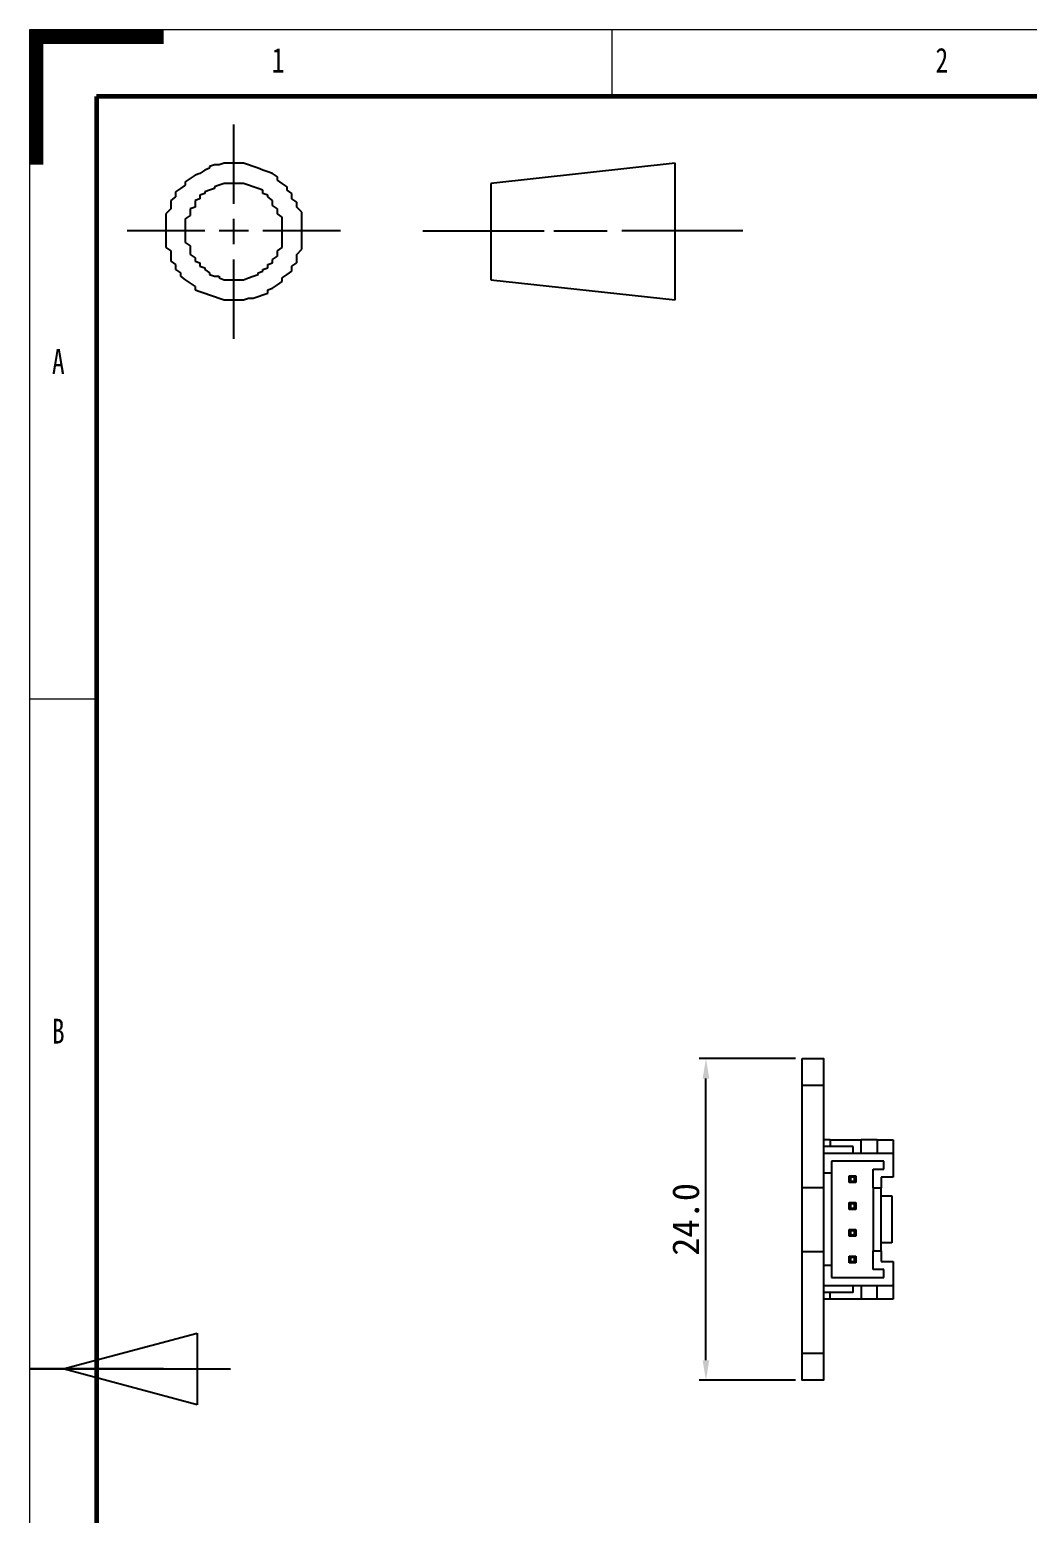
# Model space of a CAD drawing. Header units: millimetres. Extents: x -265 to 22, y 1477 to 1677.
# Drawn here: x -264.6 to -190, y 1566.5 to 1677.3 of the extents above; entities that cross this region are included whole.
import ezdxf
from ezdxf.lldxf.tags import DXFTag

# ---------------------------------------------------------------- set-up
doc = ezdxf.new("R2010")
doc.units = ezdxf.units.MM
doc.layers.get('0').update_dxf_attribs({"linetype": 'CONTINUOUS'})
doc.layers.get('Defpoints').update_dxf_attribs({"linetype": 'CONTINUOUS'})
doc.layers.add('frame', color=7, linetype='CONTINUOUS')
doc.styles.add('SLDTEXTSTYLE0', font='TXT', dxfattribs={"width": 0.75})
tags = doc.linetypes.add('DASHED', pattern=[25.72, 12.86, -12.86]).pattern_tags.tags
tags[6:7] = [DXFTag(74, 4), DXFTag(75, 0), DXFTag(340, '0'), DXFTag(46, 0.0), DXFTag(50, 0.0), DXFTag(44, 0.0), DXFTag(45, 0.0)]
tags[4:5] = [DXFTag(74, 4), DXFTag(75, 0), DXFTag(340, '0'), DXFTag(46, 0.0), DXFTag(50, 0.0), DXFTag(44, 0.0), DXFTag(45, 0.0)]
doc.dimstyles.get("Standard").update_dxf_attribs({"dimtxt": 2, "dimasz": 1.5, "dimexe": 0.5, "dimexo": 0.5, "dimgap": 0.5, "dimtad": 1, "dimdec": 1, "dimzin": 0, "dimdsep": 46, "dimtxsty": 'Standard', "dimcen": 0.5, "dimclrd": 1, "dimclre": 3, "dimclrt": 3, "dimadec": 0, "dimazin": 0, "dimtfac": 1, "dimtdec": 1, "dimtofl": 0, "dimtmove": 0, "dimatfit": 3, "dimfxl": 1, "dimtolj": 1, "dimtzin": 0, "dimarcsym": 0})

# ---------------------------------------------------------------- blocks, each defined once
blk = doc.blocks.new('3RDANG1')
at = {"layer": 'frame', "color": 18, "linetype": 'Continuous'}
for p, q in [((0.1732283464566929, 0.6299212598425197), (0.1732283464566929, 1)), ((0.1574803149606299, 0.8188976377952755), (0.1496062992125984, 0.811023622047244)), ((0.1653543307086614, 0.8188976377952755), (0.1574803149606299, 0.8188976377952755)), ((0.1732283464566929, 0.8188976377952755), (0.1653543307086614, 0.8188976377952755)), ((0.1811023622047244, 0.8188976377952755), (0.1732283464566929, 0.8188976377952755)), ((0.1889763779527559, 0.8188976377952755), (0.1811023622047244, 0.8188976377952755)), ((0.1968503937007874, 0.811023622047244), (0.1889763779527559, 0.8188976377952755)), ((0.889763779527559, 0.8188976377952755), (0.5905511811023622, 0.7244094488188977)), ((0.889763779527559, 0.1811023622047244), (0.889763779527559, 0.8188976377952755)), ((0.1338582677165354, 0.7952755905511811), (0.1259842519685039, 0.7874015748031497)), ((0.1417322834645669, 0.811023622047244), (0.1338582677165354, 0.8031496062992125)), ((0.1338582677165354, 0.8031496062992125), (0.1338582677165354, 0.7952755905511811)), ((0.1496062992125984, 0.811023622047244), (0.1417322834645669, 0.811023622047244)), ((0.2047244094488189, 0.8031496062992125), (0.1968503937007874, 0.811023622047244)), ((0.2125984251968504, 0.7952755905511811), (0.2047244094488189, 0.8031496062992125)), ((0.2204724409448819, 0.7874015748031497), (0.2125984251968504, 0.7952755905511811)), ((0.1181102362204724, 0.7716535433070866), (0.1102362204724409, 0.7637795275590551)), ((0.1259842519685039, 0.7874015748031497), (0.1181102362204724, 0.7716535433070866)), ((0.2283464566929134, 0.7795275590551181), (0.2204724409448819, 0.7874015748031497)), ((0.2362204724409449, 0.7716535433070866), (0.2283464566929134, 0.7795275590551181)), ((0.2440944881889764, 0.7559055118110237), (0.2362204724409449, 0.7716535433070866)), ((0.1023622047244094, 0.7480314960629922), (0.094488188976378, 0.7322834645669292)), ((0.1102362204724409, 0.7637795275590551), (0.1023622047244094, 0.7480314960629922)), ((0.2440944881889764, 0.7401574803149606), (0.2440944881889764, 0.7559055118110237)), ((0.094488188976378, 0.7322834645669292), (0.094488188976378, 0.7165354330708662)), ((0.1574803149606299, 0.7244094488188977), (0.1496062992125984, 0.7165354330708662)), ((0.1653543307086614, 0.7244094488188977), (0.1574803149606299, 0.7244094488188977)), ((0.1732283464566929, 0.7244094488188977), (0.1653543307086614, 0.7244094488188977)), ((0.1811023622047244, 0.7244094488188977), (0.1732283464566929, 0.7244094488188977)), ((0.1732283464566929, 0.7244094488188977), (0.1732283464566929, 0.7244094488188977)), ((0.1889763779527559, 0.7244094488188977), (0.1811023622047244, 0.7244094488188977)), ((0.1968503937007874, 0.7165354330708662), (0.1889763779527559, 0.7244094488188977)), ((0.1889763779527559, 0.7244094488188977), (0.1889763779527559, 0.7244094488188977)), ((0.2519685039370079, 0.7244094488188977), (0.2440944881889764, 0.7401574803149606)), ((0.2598425196850393, 0.7086614173228347), (0.2519685039370079, 0.7244094488188977)), ((0.5905511811023622, 0.7244094488188977), (0.5905511811023622, 0.2755905511811024)), ((0.0866141732283465, 0.7007874015748032), (0.078740157480315, 0.6850393700787402)), ((0.094488188976378, 0.7165354330708662), (0.0866141732283465, 0.7007874015748032)), ((0.1417322834645669, 0.7007874015748032), (0.1338582677165354, 0.6929133858267718)), ((0.1496062992125984, 0.7165354330708662), (0.1417322834645669, 0.7086614173228347)), ((0.1417322834645669, 0.7086614173228347), (0.1417322834645669, 0.7007874015748032)), ((0.1496062992125984, 0.7165354330708662), (0.1496062992125984, 0.7165354330708662)), ((0.2047244094488189, 0.7086614173228347), (0.1968503937007874, 0.7165354330708662)), ((0.2125984251968504, 0.7007874015748032), (0.2047244094488189, 0.7086614173228347)), ((0.2047244094488189, 0.7086614173228347), (0.2047244094488189, 0.7086614173228347)), ((0.2204724409448819, 0.6929133858267718), (0.2125984251968504, 0.7007874015748032)), ((0.2598425196850393, 0.6929133858267718), (0.2598425196850393, 0.7086614173228347)), ((0.078740157480315, 0.6850393700787402), (0.078740157480315, 0.6614173228346456)), ((0.1259842519685039, 0.6771653543307087), (0.1181102362204724, 0.6692913385826773)), ((0.1338582677165354, 0.6929133858267718), (0.1259842519685039, 0.6850393700787402)), ((0.1259842519685039, 0.6850393700787402), (0.1259842519685039, 0.6771653543307087)), ((0.2204724409448819, 0.6771653543307087), (0.2204724409448819, 0.6929133858267718)), ((0.2283464566929134, 0.6692913385826773), (0.2204724409448819, 0.6771653543307087)), ((0.2677165354330708, 0.6771653543307087), (0.2598425196850393, 0.6929133858267718)), ((0.2677165354330708, 0.6535433070866141), (0.2677165354330708, 0.6771653543307087)), ((0.078740157480315, 0.6614173228346456), (0.0708661417322835, 0.6456692913385826)), ((0.1181102362204724, 0.6535433070866141), (0.1102362204724409, 0.6456692913385826)), ((0.1181102362204724, 0.6692913385826773), (0.1181102362204724, 0.6535433070866141)), ((0.2283464566929134, 0.6614173228346456), (0.2283464566929134, 0.6692913385826773)), ((0.2362204724409449, 0.6456692913385826), (0.2283464566929134, 0.6614173228346456)), ((0.2755905511811024, 0.6377952755905512), (0.2677165354330708, 0.6535433070866141)), ((0.0708661417322835, 0.6456692913385826), (0.0708661417322835, 0.6220472440944882)), ((0.1102362204724409, 0.6456692913385826), (0.1102362204724409, 0.6299212598425197)), ((0.1102362204724409, 0.6299212598425197), (0.1102362204724409, 0.6141732283464567)), ((0.2362204724409449, 0.6377952755905512), (0.2362204724409449, 0.6456692913385826)), ((0.2362204724409449, 0.6220472440944882), (0.2362204724409449, 0.6377952755905512)), ((0.2755905511811024, 0.6141732283464567), (0.2755905511811024, 0.6377952755905512)), ((0.0708661417322835, 0.6062992125984252), (0.062992125984252, 0.5826771653543307)), ((0.0708661417322835, 0.6220472440944882), (0.0708661417322835, 0.6062992125984252)), ((0.1102362204724409, 0.6141732283464567), (0.1023622047244094, 0.6062992125984252)), ((0.1023622047244094, 0.6062992125984252), (0.1023622047244094, 0.5905511811023622)), ((0.2440944881889764, 0.6062992125984252), (0.2362204724409449, 0.6220472440944882)), ((0.2440944881889764, 0.5984251968503937), (0.2440944881889764, 0.6062992125984252)), ((0.2834645669291338, 0.5905511811023622), (0.2755905511811024, 0.6141732283464567)), ((0.062992125984252, 0.5826771653543307), (0.062992125984252, 0.5590551181102362)), ((0.1023622047244094, 0.5905511811023622), (0.1023622047244094, 0.5748031496062992)), ((0.2440944881889764, 0.5826771653543307), (0.2440944881889764, 0.5984251968503937)), ((0.2519685039370079, 0.5669291338582677), (0.2440944881889764, 0.5826771653543307)), ((0.2834645669291338, 0.5748031496062992), (0.2834645669291338, 0.5905511811023622)), ((0.062992125984252, 0.5590551181102362), (0.062992125984252, 0.5354330708661417)), ((0.1023622047244094, 0.5748031496062992), (0.094488188976378, 0.5590551181102362)), ((0.094488188976378, 0.5590551181102362), (0.094488188976378, 0.5433070866141733)), ((0.1732283464566929, 0.4409448818897638), (0.1732283464566929, 0.5590551181102362)), ((0.2519685039370079, 0.5511811023622047), (0.2519685039370079, 0.5669291338582677)), ((0.2834645669291338, 0.5511811023622047), (0.2834645669291338, 0.5748031496062992)), ((0.062992125984252, 0.5354330708661417), (0.062992125984252, 0.5196850393700787)), ((0.094488188976378, 0.5433070866141733), (0.094488188976378, 0.5275590551181102)), ((0.2519685039370079, 0.5354330708661417), (0.2519685039370079, 0.5511811023622047)), ((0.2519685039370079, 0.5196850393700787), (0.2519685039370079, 0.5354330708661417)), ((0.2834645669291338, 0.5275590551181102), (0.2834645669291338, 0.5511811023622047)), ((0.062992125984252, 0.5196850393700787), (0.062992125984252, 0.4960629921259843)), ((0.094488188976378, 0.5275590551181102), (0.094488188976378, 0.5118110236220473)), ((0.094488188976378, 0.5118110236220473), (0.094488188976378, 0.4960629921259843)), ((0.2519685039370079, 0.5039370078740159), (0.2519685039370079, 0.5196850393700787)), ((0.2834645669291338, 0.5039370078740159), (0.2834645669291338, 0.5275590551181102)), ((0.1259842519685039, 0.5039370078740159), (0, 0.5039370078740159)), ((0.062992125984252, 0.4960629921259843), (0.062992125984252, 0.4724409448818898)), ((0.094488188976378, 0.4960629921259843), (0.094488188976378, 0.4803149606299212)), ((0.1968503937007874, 0.5039370078740159), (0.1496062992125984, 0.5039370078740159)), ((0.3464566929133858, 0.5039370078740159), (0.2204724409448819, 0.5039370078740159)), ((0.2519685039370079, 0.4881889763779528), (0.2519685039370079, 0.5039370078740159)), ((0.2519685039370079, 0.4724409448818898), (0.2519685039370079, 0.4881889763779528)), ((0.2834645669291338, 0.4803149606299212), (0.2834645669291338, 0.5039370078740159)), ((0.4803149606299212, 0.5039370078740159), (0.6771653543307087, 0.5039370078740159)), ((0.6929133858267718, 0.5039370078740159), (0.7795275590551181, 0.5039370078740159)), ((1, 0.5039370078740159), (0.8031496062992125, 0.5039370078740159)), ((0.062992125984252, 0.4724409448818898), (0.062992125984252, 0.4488188976377953)), ((0.094488188976378, 0.4803149606299212), (0.094488188976378, 0.4645669291338583)), ((0.094488188976378, 0.4645669291338583), (0.094488188976378, 0.4488188976377953)), ((0.2519685039370079, 0.4566929133858268), (0.2519685039370079, 0.4724409448818898)), ((0.2834645669291338, 0.4645669291338583), (0.2834645669291338, 0.4803149606299212)), ((0.2834645669291338, 0.4409448818897638), (0.2834645669291338, 0.4645669291338583)), ((0.062992125984252, 0.4488188976377953), (0.062992125984252, 0.4251968503937009)), ((0.094488188976378, 0.4488188976377953), (0.1023622047244094, 0.4330708661417324)), ((0.2519685039370079, 0.4409448818897638), (0.2519685039370079, 0.4566929133858268)), ((0.2519685039370079, 0.4251968503937009), (0.2519685039370079, 0.4409448818897638)), ((0.2834645669291338, 0.4173228346456693), (0.2834645669291338, 0.4409448818897638)), ((0.062992125984252, 0.4251968503937009), (0.0708661417322835, 0.4094488188976378)), ((0.0708661417322835, 0.4094488188976378), (0.0708661417322835, 0.3858267716535433)), ((0.1023622047244094, 0.4330708661417324), (0.1023622047244094, 0.4173228346456693)), ((0.1023622047244094, 0.4173228346456693), (0.1023622047244094, 0.4015748031496063)), ((0.2440944881889764, 0.4094488188976378), (0.2519685039370079, 0.4251968503937009)), ((0.2440944881889764, 0.3937007874015748), (0.2440944881889764, 0.4094488188976378)), ((0.2755905511811024, 0.3937007874015748), (0.2834645669291338, 0.4173228346456693)), ((0.0708661417322835, 0.3858267716535433), (0.0708661417322835, 0.3622047244094488)), ((0.1023622047244094, 0.4015748031496063), (0.1023622047244094, 0.3937007874015748)), ((0.1023622047244094, 0.3937007874015748), (0.1102362204724409, 0.3779527559055118)), ((0.2362204724409449, 0.3700787401574803), (0.2440944881889764, 0.3858267716535433)), ((0.2440944881889764, 0.3858267716535433), (0.2440944881889764, 0.3937007874015748)), ((0.2755905511811024, 0.3779527559055118), (0.2755905511811024, 0.3937007874015748)), ((0.0708661417322835, 0.3622047244094488), (0.078740157480315, 0.3464566929133858)), ((0.1102362204724409, 0.3779527559055118), (0.1102362204724409, 0.3622047244094488)), ((0.1102362204724409, 0.3622047244094488), (0.1181102362204724, 0.3543307086614173)), ((0.1732283464566929, 0), (0.1732283464566929, 0.3700787401574803)), ((0.2362204724409449, 0.3543307086614173), (0.2362204724409449, 0.3700787401574803)), ((0.2755905511811024, 0.3543307086614173), (0.2755905511811024, 0.3779527559055118)), ((0.078740157480315, 0.3464566929133858), (0.078740157480315, 0.3228346456692913)), ((0.1181102362204724, 0.3543307086614173), (0.1181102362204724, 0.3385826771653543)), ((0.1181102362204724, 0.3385826771653543), (0.1259842519685039, 0.3307086614173228)), ((0.2283464566929134, 0.3464566929133858), (0.2362204724409449, 0.3543307086614173)), ((0.2283464566929134, 0.3307086614173228), (0.2283464566929134, 0.3464566929133858)), ((0.2677165354330708, 0.3385826771653543), (0.2755905511811024, 0.3543307086614173)), ((0.2677165354330708, 0.3149606299212598), (0.2677165354330708, 0.3385826771653543)), ((0.078740157480315, 0.3228346456692913), (0.0866141732283465, 0.3070866141732283)), ((0.1259842519685039, 0.3307086614173228), (0.1259842519685039, 0.3228346456692913)), ((0.1259842519685039, 0.3228346456692913), (0.1338582677165354, 0.3070866141732283)), ((0.2125984251968504, 0.3070866141732283), (0.2204724409448819, 0.3149606299212598)), ((0.2204724409448819, 0.3228346456692913), (0.2283464566929134, 0.3307086614173228)), ((0.2204724409448819, 0.3149606299212598), (0.2204724409448819, 0.3228346456692913)), ((0.2598425196850393, 0.2992125984251968), (0.2677165354330708, 0.3149606299212598)), ((0.0866141732283465, 0.3070866141732283), (0.0866141732283465, 0.2913385826771653)), ((0.0866141732283465, 0.2913385826771653), (0.094488188976378, 0.2755905511811024)), ((0.1338582677165354, 0.3070866141732283), (0.1338582677165354, 0.2992125984251968)), ((0.1338582677165354, 0.2992125984251968), (0.1417322834645669, 0.2913385826771653)), ((0.1417322834645669, 0.2913385826771653), (0.1496062992125984, 0.2913385826771653)), ((0.1496062992125984, 0.2913385826771653), (0.1496062992125984, 0.2834645669291338)), ((0.1968503937007874, 0.2834645669291338), (0.2047244094488189, 0.2913385826771653)), ((0.2047244094488189, 0.2913385826771653), (0.2125984251968504, 0.2992125984251968)), ((0.2125984251968504, 0.2992125984251968), (0.2125984251968504, 0.3070866141732283)), ((0.2519685039370079, 0.2834645669291338), (0.2598425196850393, 0.2992125984251968)), ((0.094488188976378, 0.2755905511811024), (0.1023622047244094, 0.2598425196850393)), ((0.1496062992125984, 0.2834645669291338), (0.1574803149606299, 0.2755905511811024)), ((0.1574803149606299, 0.2755905511811024), (0.1653543307086614, 0.2755905511811024)), ((0.1653543307086614, 0.2755905511811024), (0.1653543307086614, 0.2755905511811024)), ((0.1653543307086614, 0.2755905511811024), (0.1732283464566929, 0.2755905511811024)), ((0.1732283464566929, 0.2755905511811024), (0.1811023622047244, 0.2755905511811024)), ((0.1811023622047244, 0.2755905511811024), (0.1811023622047244, 0.2755905511811024)), ((0.1811023622047244, 0.2755905511811024), (0.1889763779527559, 0.2755905511811024)), ((0.1889763779527559, 0.2755905511811024), (0.1968503937007874, 0.2834645669291338)), ((0.1968503937007874, 0.2834645669291338), (0.1968503937007874, 0.2834645669291338)), ((0.2440944881889764, 0.2519685039370079), (0.2519685039370079, 0.2677165354330708)), ((0.2519685039370079, 0.2677165354330708), (0.2519685039370079, 0.2834645669291338)), ((0.5905511811023622, 0.2755905511811024), (0.889763779527559, 0.1811023622047244)), ((0.1023622047244094, 0.2598425196850393), (0.1102362204724409, 0.2440944881889764)), ((0.1102362204724409, 0.2440944881889764), (0.1102362204724409, 0.2283464566929134)), ((0.2362204724409449, 0.2362204724409449), (0.2440944881889764, 0.2519685039370079)), ((0.1102362204724409, 0.2283464566929134), (0.1181102362204724, 0.2204724409448819)), ((0.1181102362204724, 0.2204724409448819), (0.1259842519685039, 0.2125984251968504)), ((0.2283464566929134, 0.2283464566929134), (0.2362204724409449, 0.2362204724409449)), ((0.2283464566929134, 0.2125984251968504), (0.2283464566929134, 0.2283464566929134)), ((0.1259842519685039, 0.2125984251968504), (0.1338582677165354, 0.2047244094488189)), ((0.1338582677165354, 0.2047244094488189), (0.1417322834645669, 0.1968503937007874)), ((0.1417322834645669, 0.1968503937007874), (0.1496062992125984, 0.1889763779527559)), ((0.2047244094488189, 0.1889763779527559), (0.2125984251968504, 0.1968503937007874)), ((0.2125984251968504, 0.1968503937007874), (0.2204724409448819, 0.2047244094488189)), ((0.2204724409448819, 0.2047244094488189), (0.2283464566929134, 0.2125984251968504)), ((0.1496062992125984, 0.1889763779527559), (0.1574803149606299, 0.1811023622047244)), ((0.1574803149606299, 0.1811023622047244), (0.1653543307086614, 0.1811023622047244)), ((0.1653543307086614, 0.1811023622047244), (0.1732283464566929, 0.1811023622047244)), ((0.1732283464566929, 0.1811023622047244), (0.1811023622047244, 0.1811023622047244)), ((0.1811023622047244, 0.1811023622047244), (0.1889763779527559, 0.1811023622047244)), ((0.1889763779527559, 0.1811023622047244), (0.1968503937007874, 0.1889763779527559)), ((0.1968503937007874, 0.1889763779527559), (0.2047244094488189, 0.1889763779527559))]:
    blk.add_line(p, q, dxfattribs=at)
blk = doc.blocks.new('ASSORTED_DRAFT3')
at = {"color": 18, "linetype": 'Continuous'}
for p, q in [((0, 209.98988), (10, 209.98988)), ((0, 209.94755), (10, 209.94755)), ((0, 209.90522), (10, 209.90522)), ((0, 209.86289), (10, 209.86289)), ((0, 209.82056), (10, 209.82056)), ((0, 209.77823), (10, 209.77823)), ((0, 209.7359), (10, 209.7359)), ((0, 209.69357), (10, 209.69357)), ((0, 209.65124), (10, 209.65124)), ((0, 209.60891), (10, 209.60891)), ((0, 209.56658), (10, 209.56658)), ((0, 209.52425), (10, 209.52425)), ((0, 209.48192), (10, 209.48192)), ((0, 209.43959), (10, 209.43959)), ((0, 209.39726), (10, 209.39726)), ((0, 209.35493), (10, 209.35493)), ((0, 209.3126), (10, 209.3126)), ((0, 209.27027), (10, 209.27027)), ((0, 209.22794), (10, 209.22794)), ((0, 209.18561), (10, 209.18561)), ((0, 209.14328), (10, 209.14328)), ((0, 209.10095), (10, 209.10095)), ((0, 209.05862), (10, 209.05862)), ((0, 209.01629), (10, 209.01629)), ((0, 208.97396), (1, 208.97396)), ((0, 208.93163), (1, 208.93163)), ((0, 208.8893), (1, 208.8893)), ((0, 208.84697), (1, 208.84697)), ((0, 208.80464), (1, 208.80464)), ((0, 208.76231), (1, 208.76231)), ((0, 208.71998), (1, 208.71998)), ((0, 208.67765), (1, 208.67765)), ((0, 208.63532), (1, 208.63532)), ((0, 208.59299), (1, 208.59299)), ((0, 208.55066), (1, 208.55066)), ((0, 208.50833), (1, 208.50833)), ((0, 208.466), (1, 208.466)), ((0, 208.42367), (1, 208.42367)), ((0, 208.38134), (1, 208.38134)), ((0, 208.33901), (1, 208.33901)), ((0, 208.29668), (1, 208.29668)), ((0, 208.25435), (1, 208.25435)), ((0, 208.21202), (1, 208.21202)), ((0, 208.16969), (1, 208.16969)), ((0, 208.12736), (1, 208.12736)), ((0, 208.08503), (1, 208.08503)), ((0, 208.0427), (1, 208.0427)), ((0, 208.00037), (1, 208.00037)), ((0, 207.95804), (1, 207.95804)), ((0, 207.91571), (1, 207.91571)), ((0, 207.87338), (1, 207.87338)), ((0, 207.83105), (1, 207.83105)), ((0, 207.78872), (1, 207.78872)), ((0, 207.74639), (1, 207.74639)), ((0, 207.70406), (1, 207.70406)), ((0, 207.66173), (1, 207.66173)), ((0, 207.6194), (1, 207.6194)), ((0, 207.57707), (1, 207.57707)), ((0, 207.53474), (1, 207.53474)), ((0, 207.49241), (1, 207.49241)), ((0, 207.45008), (1, 207.45008)), ((0, 207.40775), (1, 207.40775)), ((0, 207.36542), (1, 207.36542)), ((0, 207.32309), (1, 207.32309)), ((0, 207.28076), (1, 207.28076)), ((0, 207.23843), (1, 207.23843)), ((0, 207.1961), (1, 207.1961)), ((0, 207.15377), (1, 207.15377)), ((0, 207.11144), (1, 207.11144)), ((0, 207.06911), (1, 207.06911)), ((0, 207.02678), (1, 207.02678)), ((0, 206.98445), (1, 206.98445)), ((0, 206.94212), (1, 206.94212)), ((0, 206.89979), (1, 206.89979)), ((0, 206.85746), (1, 206.85746)), ((0, 206.81513), (1, 206.81513)), ((0, 206.7728), (1, 206.7728)), ((0, 206.73047), (1, 206.73047)), ((0, 206.68814), (1, 206.68814)), ((0, 206.64581), (1, 206.64581)), ((0, 206.60348), (1, 206.60348)), ((0, 206.56115), (1, 206.56115)), ((0, 206.51882), (1, 206.51882)), ((0, 206.47649), (1, 206.47649)), ((0, 206.43416), (1, 206.43416)), ((0, 206.39183), (1, 206.39183)), ((0, 206.3495), (1, 206.3495)), ((0, 206.30717), (1, 206.30717)), ((0, 206.26484), (1, 206.26484)), ((0, 206.22251), (1, 206.22251)), ((0, 206.18018), (1, 206.18018)), ((0, 206.13785), (1, 206.13785)), ((0, 206.09552), (1, 206.09552)), ((0, 206.05319), (1, 206.05319)), ((0, 206.01086), (1, 206.01086)), ((0, 205.96853), (1, 205.96853)), ((0, 205.9262), (1, 205.9262)), ((0, 205.88387), (1, 205.88387)), ((0, 205.84154), (1, 205.84154)), ((0, 205.79921), (1, 205.79921)), ((0, 205.75688), (1, 205.75688)), ((0, 205.71455), (1, 205.71455)), ((0, 205.67222), (1, 205.67222)), ((0, 205.62989), (1, 205.62989)), ((0, 205.58756), (1, 205.58756)), ((0, 205.54523), (1, 205.54523)), ((0, 205.5029), (1, 205.5029)), ((0, 205.46057), (1, 205.46057)), ((0, 205.41824), (1, 205.41824)), ((0, 205.37591), (1, 205.37591)), ((0, 205.33358), (1, 205.33358)), ((0, 205.29125), (1, 205.29125)), ((0, 205.24892), (1, 205.24892)), ((0, 205.20659), (1, 205.20659)), ((0, 205.16426), (1, 205.16426)), ((0, 205.12193), (1, 205.12193)), ((0, 205.0796), (1, 205.0796)), ((0, 205.03727), (1, 205.03727)), ((0, 204.99494), (1, 204.99494)), ((0, 204.95261), (1, 204.95261)), ((0, 204.91028), (1, 204.91028)), ((0, 204.86795), (1, 204.86795)), ((0, 204.82562), (1, 204.82562)), ((0, 204.78329), (1, 204.78329)), ((0, 204.74096), (1, 204.74096)), ((0, 204.69863), (1, 204.69863)), ((0, 204.6563), (1, 204.6563)), ((0, 204.61397), (1, 204.61397)), ((0, 204.57164), (1, 204.57164)), ((0, 204.52931), (1, 204.52931)), ((0, 204.48698), (1, 204.48698)), ((0, 204.44465), (1, 204.44465)), ((0, 204.40232), (1, 204.40232)), ((0, 204.35999), (1, 204.35999)), ((0, 204.31766), (1, 204.31766)), ((0, 204.27533), (1, 204.27533)), ((0, 204.233), (1, 204.233)), ((0, 204.19067), (1, 204.19067)), ((0, 204.14834), (1, 204.14834)), ((0, 204.10601), (1, 204.10601)), ((0, 204.06368), (1, 204.06368)), ((0, 204.02135), (1, 204.02135)), ((0, 203.97902), (1, 203.97902)), ((0, 203.93669), (1, 203.93669)), ((0, 203.89436), (1, 203.89436)), ((0, 203.85203), (1, 203.85203)), ((0, 203.8097), (1, 203.8097)), ((0, 203.76737), (1, 203.76737)), ((0, 203.72504), (1, 203.72504)), ((0, 203.68271), (1, 203.68271)), ((0, 203.64038), (1, 203.64038)), ((0, 203.59805), (1, 203.59805)), ((0, 203.55572), (1, 203.55572)), ((0, 203.51339), (1, 203.51339)), ((0, 203.47106), (1, 203.47106)), ((0, 203.42873), (1, 203.42873)), ((0, 203.3864), (1, 203.3864)), ((0, 203.34407), (1, 203.34407)), ((0, 203.30174), (1, 203.30174)), ((0, 203.25941), (1, 203.25941)), ((0, 203.21708), (1, 203.21708)), ((0, 203.17475), (1, 203.17475)), ((0, 203.13242), (1, 203.13242)), ((0, 203.09009), (1, 203.09009)), ((0, 203.04776), (1, 203.04776)), ((0, 203.00543), (1, 203.00543)), ((0, 202.9631), (1, 202.9631)), ((0, 202.92077), (1, 202.92077)), ((0, 202.87844), (1, 202.87844)), ((0, 202.83611), (1, 202.83611)), ((0, 202.79378), (1, 202.79378)), ((0, 202.75145), (1, 202.75145)), ((0, 202.70912), (1, 202.70912)), ((0, 202.66679), (1, 202.66679)), ((0, 202.62446), (1, 202.62446)), ((0, 202.58213), (1, 202.58213)), ((0, 202.5398), (1, 202.5398)), ((0, 202.49747), (1, 202.49747)), ((0, 202.45514), (1, 202.45514)), ((0, 202.41281), (1, 202.41281)), ((0, 202.37048), (1, 202.37048)), ((0, 202.32815), (1, 202.32815)), ((0, 202.28582), (1, 202.28582)), ((0, 202.24349), (1, 202.24349)), ((0, 202.20116), (1, 202.20116)), ((0, 202.15883), (1, 202.15883)), ((0, 202.1165), (1, 202.1165)), ((0, 202.07417), (1, 202.07417)), ((0, 202.03184), (1, 202.03184)), ((0, 201.98951), (1, 201.98951)), ((0, 201.94718), (1, 201.94718)), ((0, 201.90485), (1, 201.90485)), ((0, 201.86252), (1, 201.86252)), ((0, 201.82019), (1, 201.82019)), ((0, 201.77786), (1, 201.77786)), ((0, 201.73553), (1, 201.73553)), ((0, 201.6932), (1, 201.6932)), ((0, 201.65087), (1, 201.65087)), ((0, 201.60854), (1, 201.60854)), ((0, 201.56621), (1, 201.56621)), ((0, 201.52388), (1, 201.52388)), ((0, 201.48155), (1, 201.48155)), ((0, 201.43922), (1, 201.43922)), ((0, 201.39689), (1, 201.39689)), ((0, 201.35456), (1, 201.35456)), ((0, 201.31223), (1, 201.31223)), ((0, 201.2699), (1, 201.2699)), ((0, 201.22757), (1, 201.22757)), ((0, 201.18524), (1, 201.18524)), ((0, 201.14291), (1, 201.14291)), ((0, 201.10058), (1, 201.10058)), ((0, 201.05825), (1, 201.05825)), ((0, 201.01592), (1, 201.01592)), ((0, 200.97359), (1, 200.97359)), ((0, 200.93126), (1, 200.93126)), ((0, 200.88893), (1, 200.88893)), ((0, 200.8466), (1, 200.8466)), ((0, 200.80427), (1, 200.80427)), ((0, 200.76194), (1, 200.76194)), ((0, 200.71961), (1, 200.71961)), ((0, 200.67728), (1, 200.67728)), ((0, 200.63495), (1, 200.63495)), ((0, 200.59262), (1, 200.59262)), ((0, 200.55029), (1, 200.55029)), ((0, 200.50796), (1, 200.50796)), ((0, 200.46563), (1, 200.46563)), ((0, 200.4233), (1, 200.4233)), ((0, 200.38097), (1, 200.38097)), ((0, 200.33864), (1, 200.33864)), ((0, 200.29631), (1, 200.29631)), ((0, 200.25398), (1, 200.25398)), ((0, 200.21165), (1, 200.21165)), ((0, 200.16932), (1, 200.16932)), ((0, 200.12699), (1, 200.12699)), ((0, 200.08466), (1, 200.08466)), ((0, 200.04233), (1, 200.04233)), ((0, 200), (1, 200))]:
    blk.add_line(p, q, dxfattribs=at)
blk = doc.blocks.new('*D29')
at = {"color": 3, "lineweight": -2}
for p, q in [((-207.3459448128153, 1600.444995758649), (-214.5338591304067, 1600.444995758649)), ((-207.3459448128153, 1576.410874054548), (-214.5338591304067, 1576.410874054548))]:
    blk.add_line(p, q, dxfattribs=at)
at = {"color": 1, "lineweight": -2}
blk.add_line((-214.0338591304066, 1577.910874054548), (-214.0338591304066, 1598.944995758649), dxfattribs=at)
at = {"color": 1}
for points in [[(-213.7838591304066, 1598.944995758649), (-214.2838591304066, 1598.944995758649), (-214.0338591304066, 1600.444995758649)], [(-214.2838591304066, 1577.910874054548), (-213.7838591304066, 1577.910874054548), (-214.0338591304066, 1576.410874054548)]]:
    blk.add_solid(points, dxfattribs=at)
at = {"layer": 'Defpoints', "color": 0}
for p in [(-214.0338591304066, 1600.444995758649), (-206.8459448128153, 1600.444995758649), (-206.8459448128153, 1576.410874054548)]:
    blk.add_point(p, dxfattribs=at)
at = {"color": 3, "insert": (-215.5338591304067, 1588.427934906599), "char_height": 2, "attachment_point": 5, "rotation": 90}
blk.add_mtext('\\A1;24.0', dxfattribs=at)

msp = doc.modelspace()

# ---------------------------------------------------------------- linework, layer by layer
at = {"color": 18, "linetype": 'DASHED', "lineweight": 5, "ltscale": 1.75}
for p, q in [((22.44730725261405, 1677.264245038987), (-264.5526927473862, 1677.264245038987)), ((-264.5526927473862, 1677.264245038987), (-264.5526927473862, 1477.264245038987)), ((-264.5526927473862, 1577.264245038987), (-254.5526927473862, 1577.264245038987))]:
    msp.add_line(p, q, dxfattribs=at)
at = {"color": 7, "linetype": 'Continuous', "lineweight": 0}
for p, q in [((-221.0526927473862, 1672.264245038987), (-221.0526927473862, 1677.264245038987)), ((-259.5526927473862, 1627.264245038987), (-264.5526927473862, 1627.264245038987))]:
    msp.add_line(p, q, dxfattribs=at)
at = {"color": 7, "linetype": 'Continuous', "lineweight": 60}
for p, q in [((17.44730725261405, 1672.264245038987), (-259.5526927473862, 1672.264245038987)), ((-259.5526927473862, 1672.264245038987), (-259.5526927473862, 1482.264245038987))]:
    msp.add_line(p, q, dxfattribs=at)
for p, q in [((-205.2459539680888, 1598.421429921247), (-206.8459448128154, 1598.421429921247)), ((-204.7459539680888, 1594.377931854841), (-205.2459539680888, 1594.377931854841)), ((-204.7459539680888, 1594.377931854841), (-202.4459585457255, 1594.377931854841)), ((-204.7459539680888, 1594.377931854841), (-204.7459539680888, 1593.877931854841)), ((-201.2459463386943, 1594.377931854841), (-202.4459585457255, 1594.377931854841)), ((-202.4459585457255, 1593.377931854841), (-202.4459585457255, 1594.377931854841)), ((-201.2459463386943, 1594.377931854841), (-200.0459493904521, 1594.377931854841)), ((-201.2459463386943, 1594.377931854841), (-201.2459463386943, 1593.377931854841)), ((-200.0459493904521, 1594.377931854841), (-200.0459493904521, 1593.377931854841)), ((-203.0459493904521, 1593.877931854841), (-205.2459539680888, 1593.877931854841)), ((-205.2459539680888, 1593.377931854841), (-200.0459493904521, 1593.377931854841)), ((-203.0459493904521, 1593.377931854841), (-203.0459493904521, 1593.877931854841)), ((-200.0459493904521, 1593.377931854841), (-200.0459493904521, 1592.369920990583)), ((-204.6459478645732, 1592.777941010114), (-204.6459478645732, 1592.273927948591)), ((-202.9299444466044, 1592.777941010114), (-204.6459478645732, 1592.777941010114)), ((-204.6459478645732, 1592.273927948591), (-204.6459478645732, 1591.87794711363)), ((-200.7459463386943, 1592.777941010114), (-202.9299444466044, 1592.777941010114)), ((-201.5459493904521, 1591.561937592146), (-201.5459493904521, 1592.177934906599)), ((-201.5459493904521, 1592.177934906599), (-201.0979589729716, 1592.177934906599)), ((-201.0979589729716, 1592.177934906599), (-200.7459463386943, 1592.177934906599)), ((-200.7459463386943, 1592.513933441755), (-200.7459463386943, 1592.777941010114)), ((-200.7459463386943, 1592.177934906599), (-200.7459463386943, 1592.513933441755)), ((-200.0459493904521, 1592.369920990583), (-200.0459493904521, 1591.577928803083)), ((-204.6459478645732, 1591.87794711363), (-205.2459539680888, 1591.87794711363)), ((-204.6459478645732, 1591.87794711363), (-204.6459478645732, 1588.013933441755)), ((-203.2459463386943, 1591.577684662458), (-203.3459524422099, 1591.677675507185)), ((-203.3459524422099, 1591.177675507185), (-203.3459524422099, 1591.677675507185)), ((-203.3459524422099, 1591.677675507185), (-202.8459524422099, 1591.677675507185)), ((-203.2459463386943, 1591.277666351911), (-203.3459524422099, 1591.177675507185)), ((-202.8459524422099, 1591.177675507185), (-203.3459524422099, 1591.177675507185)), ((-203.2459463386943, 1591.577684662458), (-203.2459463386943, 1591.277666351911)), ((-202.9459432869365, 1591.577684662458), (-203.2459463386943, 1591.577684662458)), ((-203.2459463386943, 1591.277666351911), (-202.9459432869365, 1591.277666351911)), ((-202.8459524422099, 1591.677675507185), (-202.9459432869365, 1591.577684662458)), ((-202.9459432869365, 1591.277666351911), (-202.9459432869365, 1591.577684662458)), ((-202.8459524422099, 1591.177675507185), (-202.9459432869365, 1591.277666351911)), ((-202.8459524422099, 1591.677675507185), (-202.8459524422099, 1591.177675507185)), ((-201.5459493904521, 1590.777941010114), (-201.5459493904521, 1591.561937592146)), ((-200.9459585457256, 1591.577928803083), (-200.9459585457256, 1591.129946014997)), ((-200.5499471931865, 1591.577928803083), (-200.9459585457256, 1591.577928803083)), ((-200.9459585457256, 1591.129946014997), (-200.9459585457256, 1590.777941010114)), ((-200.0459493904521, 1591.577928803083), (-200.5499471931865, 1591.577928803083)), ((-206.8459448128154, 1590.821443817732), (-205.2459539680888, 1590.821443817732)), ((-201.5459493904521, 1590.777941010114), (-200.9459585457256, 1590.777941010114)), ((-201.5459493904521, 1590.777941010114), (-201.5459493904521, 1588.145937225935)), ((-200.9459585457256, 1590.518343231794), (-200.9459585457256, 1590.777941010114)), ((-200.9459585457256, 1590.187944672224), (-200.9459585457256, 1590.518343231794)), ((-200.9459585457256, 1588.639131806013), (-200.9459585457256, 1590.187944672224)), ((-200.9459585457256, 1590.187944672224), (-200.1459554939677, 1590.187944672224)), ((-200.1459554939677, 1590.187944672224), (-200.1459554939677, 1586.667925140974)), ((-203.2459463386943, 1589.578691742536), (-203.3459524422099, 1589.678697846052)), ((-203.3459524422099, 1589.678697846052), (-202.8459524422099, 1589.678697846052)), ((-203.3459524422099, 1589.178697846052), (-203.3459524422099, 1589.678697846052)), ((-203.2459463386943, 1589.278703949567), (-203.3459524422099, 1589.178697846052)), ((-202.8459524422099, 1589.178697846052), (-203.3459524422099, 1589.178697846052)), ((-203.2459463386943, 1589.578691742536), (-203.2459463386943, 1589.278703949567)), ((-202.9459432869365, 1589.578691742536), (-203.2459463386943, 1589.578691742536)), ((-203.2459463386943, 1589.278703949567), (-202.9459432869365, 1589.278703949567)), ((-202.8459524422099, 1589.678697846052), (-202.9459432869365, 1589.578691742536)), ((-202.9459432869365, 1589.278703949567), (-202.9459432869365, 1589.578691742536)), ((-202.8459524422099, 1589.178697846052), (-202.9459432869365, 1589.278703949567)), ((-202.8459524422099, 1589.678697846052), (-202.8459524422099, 1589.178697846052)), ((-204.6459478645732, 1588.013933441755), (-204.6459478645732, 1584.977937958357)), ((-203.2459463386943, 1587.577181122419), (-203.3459524422099, 1587.677171967146)), ((-203.3459524422099, 1587.177171967146), (-203.3459524422099, 1587.677171967146)), ((-203.3459524422099, 1587.677171967146), (-202.8459524422099, 1587.677171967146)), ((-203.2459463386943, 1587.577181122419), (-203.2459463386943, 1587.277178070661)), ((-202.9459432869365, 1587.577181122419), (-203.2459463386943, 1587.577181122419)), ((-202.8459524422099, 1587.677171967146), (-202.9459432869365, 1587.577181122419)), ((-202.9459432869365, 1587.277178070661), (-202.9459432869365, 1587.577181122419)), ((-202.8459524422099, 1587.677171967146), (-202.8459524422099, 1587.177171967146)), ((-201.5459493904521, 1588.145937225935), (-201.5459493904521, 1586.077928803083)), ((-200.9459585457256, 1586.667925140974), (-200.9459585457256, 1588.639131806013)), ((-203.2459463386943, 1587.277178070661), (-203.3459524422099, 1587.177171967146)), ((-202.8459524422099, 1587.177171967146), (-203.3459524422099, 1587.177171967146)), ((-203.2459463386943, 1587.277178070661), (-202.9459432869365, 1587.277178070661)), ((-202.8459524422099, 1587.177171967146), (-202.9459432869365, 1587.277178070661)), ((-200.9459585457256, 1586.408327362653), (-200.9459585457256, 1586.667925140974)), ((-200.1459554939677, 1586.667925140974), (-200.9459585457256, 1586.667925140974)), ((-206.8459448128154, 1586.021448395368), (-205.2459539680888, 1586.021448395368)), ((-203.2459463386943, 1585.578188202497), (-203.3459524422099, 1585.678194306013)), ((-203.3459524422099, 1585.178194306013), (-203.3459524422099, 1585.678194306013)), ((-203.3459524422099, 1585.678194306013), (-202.8459524422099, 1585.678194306013)), ((-203.2459463386943, 1585.578188202497), (-203.2459463386943, 1585.278200409528)), ((-202.9459432869365, 1585.578188202497), (-203.2459463386943, 1585.578188202497)), ((-202.8459524422099, 1585.678194306013), (-202.9459432869365, 1585.578188202497)), ((-202.9459432869365, 1585.278200409528), (-202.9459432869365, 1585.578188202497)), ((-202.8459524422099, 1585.678194306013), (-202.8459524422099, 1585.178194306013)), ((-201.5459493904521, 1586.077928803083), (-200.9459585457256, 1586.077928803083)), ((-201.5459493904521, 1585.461946747419), (-201.5459493904521, 1586.077928803083)), ((-201.5459493904521, 1584.677934906599), (-201.5459493904521, 1585.461946747419)), ((-200.9459585457256, 1586.077928803083), (-200.9459585457256, 1586.408327362653)), ((-200.9459585457256, 1586.077928803083), (-200.9459585457256, 1585.629930756208)), ((-200.9459585457256, 1585.629930756208), (-200.9459585457256, 1585.277941010114)), ((-204.6459478645732, 1584.977937958357), (-205.2459539680888, 1584.977937958357)), ((-204.6459478645732, 1584.977937958357), (-204.6459478645732, 1584.473924896833)), ((-204.6459478645732, 1584.473924896833), (-204.6459478645732, 1584.077928803083)), ((-203.2459463386943, 1585.278200409528), (-203.3459524422099, 1585.178194306013)), ((-202.8459524422099, 1585.178194306013), (-203.3459524422099, 1585.178194306013)), ((-203.2459463386943, 1585.278200409528), (-202.9459432869365, 1585.278200409528)), ((-202.8459524422099, 1585.178194306013), (-202.9459432869365, 1585.278200409528)), ((-201.1939520149638, 1584.677934906599), (-201.5459493904521, 1584.677934906599)), ((-200.7459463386943, 1584.677934906599), (-201.1939520149638, 1584.677934906599)), ((-200.9459585457256, 1585.277941010114), (-200.4419531135966, 1585.277941010114)), ((-200.7459463386943, 1584.413927338239), (-200.7459463386943, 1584.677934906599)), ((-200.7459463386943, 1584.077928803083), (-200.7459463386943, 1584.413927338239)), ((-200.4419531135966, 1585.277941010114), (-200.0459493904521, 1585.277941010114)), ((-200.0459493904521, 1585.277941010114), (-200.0459493904521, 1584.269930145857)), ((-200.0459493904521, 1584.269930145857), (-200.0459493904521, 1583.477937958357)), ((-200.0459493904521, 1583.477937958357), (-205.2459539680888, 1583.477937958357)), ((-204.6459478645732, 1584.077928803083), (-202.4619573860576, 1584.077928803083)), ((-203.0459493904521, 1582.977937958357), (-203.0459493904521, 1583.477937958357)), ((-202.4619573860576, 1584.077928803083), (-200.7459463386943, 1584.077928803083)), ((-202.4459585457255, 1583.477937958357), (-202.4459585457255, 1582.477937958357)), ((-201.2459463386943, 1582.477937958357), (-201.2459463386943, 1583.477937958357)), ((-200.0459493904521, 1583.477937958357), (-200.0459493904521, 1582.477937958357)), ((-203.0459493904521, 1582.977937958357), (-205.2459539680888, 1582.977937958357)), ((-204.7459539680888, 1582.477937958357), (-205.2459539680888, 1582.477937958357)), ((-204.7459539680888, 1582.477937958357), (-204.7459539680888, 1582.977937958357)), ((-202.4459585457255, 1582.477937958357), (-204.7459539680888, 1582.477937958357)), ((-201.2459463386943, 1582.477937958357), (-202.4459585457255, 1582.477937958357)), ((-200.0459493904521, 1582.477937958357), (-201.2459463386943, 1582.477937958357)), ((-205.2459539680888, 1578.421469921247), (-206.8459448128154, 1578.421469921247))]:
    msp.add_line(p, q)
at = {"color": 18, "linetype": 'Continuous'}
for p, q in [((-262.0526927473862, 1577.264245038987), (-252.0526927473862, 1579.943736963298)), ((-252.0526927473862, 1579.943736963298), (-252.0526927473862, 1574.584753114676)), ((-254.5526927473862, 1577.264245038987), (-264.5526927473862, 1577.264245038987)), ((-264.5526927473862, 1577.264245038987), (-249.5526927473862, 1577.264245038987)), ((-252.0526927473862, 1574.584753114676), (-262.0526927473862, 1577.264245038987))]:
    msp.add_line(p, q, dxfattribs=at)
msp.add_lwpolyline([(-206.8459448128153, 1600.444995758649), (-205.2459539680888, 1600.44499575865), (-205.2459539680888, 1576.410874054548), (-206.8459448128153, 1576.410874054548)], close=True)

# ---------------------------------------------------------------- block references
at = {"color": 18, "linetype": 'Continuous', "lineweight": -3}
msp.add_blockref('ASSORTED_DRAFT3', (-264.5526927473862, 1467.264245038987), dxfattribs=at)
at = {"color": 18, "linetype": 'Continuous', "xscale": 46, "yscale": 16}
msp.add_blockref('3RDANG1', (-257.2722812285161, 1654.187357928879), dxfattribs=at)

# ---------------------------------------------------------------- texts
at = {"color": 7, "linetype": 'Continuous', "lineweight": 0, "char_height": 1.852083333333333, "attachment_point": 1, "style": 'SLDTEXTSTYLE0'}
for s, insert in [('1', (-246.4693554140527, 1675.910547636491)), ('2', (-196.8860220807192, 1675.910547636491)), ('A', (-262.8860260807192, 1653.410547636491)), ('B', (-262.8860260807192, 1603.410547636491))]:
    msp.add_mtext(s, dxfattribs=dict(at, insert=insert))

# ---------------------------------------------------------------- dimensions: what is measured, and where the dimension line sits
dim = msp.add_linear_dim(base=(-214.0338591304066, 1600.444995758649), p1=(-206.8459448128153, 1576.410874054548), p2=(-206.8459448128153, 1600.444995758649), angle=90, dimstyle='Standard')
dim.commit()
dim.dimension.update_dxf_attribs({"geometry": '*D29', "text_midpoint": (-215.5338591304067, 1588.427934906599)})

doc.saveas('drawing.dxf')
